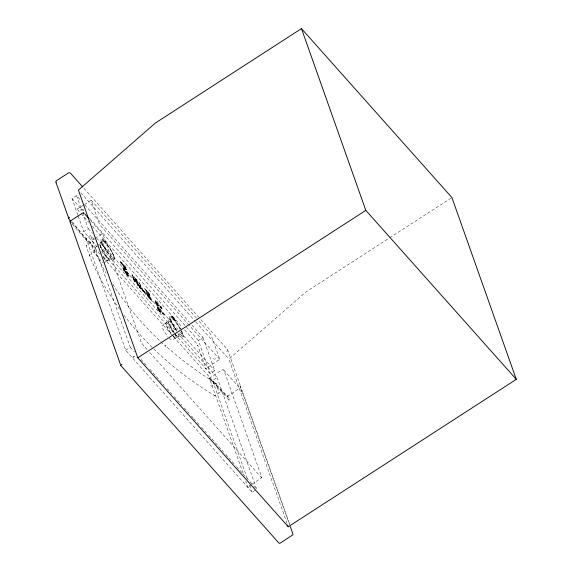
<?xml version="1.0" encoding="UTF-8"?>
<svg xmlns="http://www.w3.org/2000/svg" width="572" height="572" viewBox="0 0 572 572"><rect width="100%" height="100%" fill="white"/><g stroke="black" fill="none" stroke-linecap="round" stroke-linejoin="round"><path stroke-width="0.43" stroke-dasharray="2.86 2.15" d="M148.47 295.302C148.026 292.857 145.595 292.421 148.377 295.316M121.614 263.192L121.843 263.606M103.568 258.108L226.39 396.031L227.191 396.417L227.263 395.645M125.854 268.797C126.226 269.398 123.488 265.129 123.867 265.694M126.105 272.007C125.726 271.443 128.464 275.704 128.092 275.111M158.022 304.919C158.394 305.519 155.655 301.258 156.034 301.823M157.965 308.029L160.274 311.633L160.26 311.232M196.489 318.118L91.205 200.207L98.834 222.544L100.651 225.811L187.78 323.716M184.649 329.88L195.903 342.528L197.812 345.617L197.69 345.195L206.092 368.983L205.856 368.261L205.748 368.625L219.727 359.273L211.068 334.82L197.083 318.783M252.016 484.255L261.862 477.627L223.888 370.234L223.137 369.569L221.757 370.077L209.96 377.706L209.459 378.264L210.088 380.094M140.111 287.988L139.032 286.601L140.154 288.009M137.68 283.619L139.003 286.751L138.295 285.135M213.563 358.351L213.277 358.937M227.191 396.417L240.891 387.559L240.633 386.415L240.276 386.972L240.64 386.457L227.656 349.778L199.092 317.617M123.688 265.658C122.501 266.488 124.567 269.662 125.804 268.954A1.959 0.379 57.1 0 0 124.51 266.33A1.959 0.379 57.1 0 0 123.924 266.631A1.959 0.379 57.1 0 0 125.804 268.954M155.856 301.78C154.669 302.617 156.735 305.791 157.972 305.076A1.959 0.379 57.1 0 0 156.678 302.452A1.959 0.379 57.1 0 0 156.092 302.752A1.959 0.379 57.1 0 0 157.972 305.076M158.272 308.129C156.671 308.451 158.959 312.226 160.21 311.39A1.959 0.379 57.1 0 0 158.909 308.766A1.959 0.379 57.1 0 0 158.33 309.066A1.959 0.379 57.1 0 0 160.21 311.39M147.705 295.059L148.749 296.332L147.769 295.116M112.841 284.155C127.377 307.221 145.367 328.028 165.665 346.203L165.086 345.702L185.771 362.705L200.622 373.359L215.794 383.269L219.24 392.907L214.893 395.717C179.308 374.488 147.419 346.603 122.565 313.349M119.584 309.202C106.035 289.453 92.879 268.49 86.157 245.417L90.512 242.607C96.017 252.538 100.222 263.449 106.228 273.244M226.669 351.587L227.792 350.565M287.072 523.409L228.879 359.094L305.856 291.999L389.003 238.252M97.283 245.989C89.482 249.907 99.364 259.145 102.96 262.684M174.274 332.554A9.03 1.73 57.1 0 0 166.159 322.787C158.029 325.461 165.573 332.947 167.903 336.865M240.898 391.756L241.97 391.033L241.355 390.032M215.065 383.905L215.866 383.376L216.302 383.991L215.208 382.768L215.866 383.376M90.383 254.383L89.539 254.948L89.783 255.827M77.864 215.122L72.001 198.57L76.576 195.61L80.731 200.272M83.705 205.055L76.941 209.116L77.477 209.438L76.977 208.973L80.53 212.956M84.456 204.569L91.205 200.207M97.376 247.004L83.719 231.674L88.302 228.714L83.319 214.643M94.28 239.532L90.712 235.535L86.136 238.488L125.718 350.257L252.152 492.242L256.077 489.703M94.337 238.731L88.403 242.328L71.793 221.057M95.074 238.252L100.972 234.434L102.345 233.934L103.103 234.591L140.862 341.234L142.685 344.494L147.011 349.421M102.974 241.091L99.7 243.508C101.037 248.098 107.279 264.25 113.664 257.958A9.996 1.916 57.1 0 0 107.257 244.737A9.996 1.916 57.1 0 0 104.04 245.874A9.996 1.916 57.1 0 0 113.664 257.958M98.041 245.102L100.257 243.672M110.21 259.373A9.302 1.787 57.1 0 1 101.244 248.126A9.302 1.787 57.1 0 1 104.24 247.068A9.302 1.787 57.1 0 1 110.21 259.373L107.2 260.782L102.903 256.356M123.073 264.915L123.766 264.471M126.226 269.827A2.917 0.558 57.1 0 0 124.296 265.923A2.917 0.558 57.1 0 0 123.43 266.366A2.917 0.558 57.1 0 0 126.226 269.827L126.912 269.376A2.917 0.558 57.1 0 0 124.982 265.472A2.917 0.558 57.1 0 0 124.117 265.916A2.917 0.558 57.1 0 0 126.912 269.376M125.311 271.228L125.997 270.785M128.457 276.133A2.917 0.558 57.1 0 0 126.534 272.229A2.917 0.558 57.1 0 0 125.661 272.68A2.917 0.558 57.1 0 0 128.457 276.133L129.15 275.69A2.917 0.558 57.1 0 0 127.22 271.786A2.917 0.558 57.1 0 0 126.355 272.229A2.917 0.558 57.1 0 0 129.15 275.69M155.241 301.036L155.934 300.593M158.394 305.948A2.917 0.558 57.1 0 0 156.463 302.045A2.917 0.558 57.1 0 0 155.598 302.488A2.917 0.558 57.1 0 0 158.394 305.948L159.08 305.498A2.917 0.558 57.1 0 0 157.15 301.594A2.917 0.558 57.1 0 0 156.285 302.045A2.917 0.558 57.1 0 0 159.08 305.498M157.479 307.35L158.165 306.907M160.625 312.262A2.917 0.558 57.1 0 0 158.701 308.358A2.917 0.558 57.1 0 0 157.829 308.801A2.917 0.558 57.1 0 0 160.625 312.262L161.318 311.812A2.917 0.558 57.1 0 0 159.388 307.908A2.917 0.558 57.1 0 0 158.523 308.351A2.917 0.558 57.1 0 0 161.318 311.812M180.187 329.193A9.996 1.916 57.1 0 0 171.2 318.375L168.368 320.206L167.968 321.657L169.941 326.505L173.609 332.296M176.841 331.024A9.302 1.787 57.1 0 0 168.483 320.956L166.266 322.393L165.887 323.752L167.718 328.264L171.128 333.648A9.03 1.73 57.1 0 1 166.159 322.787M125.718 350.257L130.294 347.297L90.712 235.535M178.435 336.658L175.432 338.066L172.344 335.199M181.896 335.242C179.558 338.738 176.534 336.436 174.918 333.969M203.01 337.587L214.736 370.699L210.16 373.659L198.434 340.547L203.01 337.587L191.734 324.925M389.754 237.766L451.172 198.055M177.971 333.519L217.153 377.513L212.57 380.473L247.69 479.636M251.265 484.741L247.776 487.315L247.89 486.951L248.119 487.673L245.71 481.088M212.434 385.607L211.518 386.186L210.646 385.714M93.014 252.681L93.887 252.138L93.736 251.33L90.512 242.607L90.912 243.186M229 400.593L228.764 399.571L229.937 398.841M104.054 262.67L107.593 260.739M175.819 338.031L172 340.061L169.312 338.502M214.3 359.28L215.715 358.673M135.006 278.914C137.952 284.727 132.64 275.754 136.243 280.166M140.097 287.137L141.241 288.424L140.304 287.459M136.501 280.566L135.321 279.365M137.48 284.177L136.851 282.875L138.066 285.535M137.516 284.263C139.976 288.553 134.663 281.531 137.78 285.192M139.539 286.486L138.91 285.192L140.126 287.852L139.575 286.572M140.011 287.115L140.748 288.717M138.267 285.056L138.002 284.12M140.011 287.015L139.747 286.086M128.042 275.268A1.959 0.379 57.1 0 1 126.162 272.944A1.959 0.379 57.1 0 1 126.741 272.644A1.959 0.379 57.1 0 1 128.042 275.268C126.348 275.904 125.504 272.701 125.232 271.464M148.77 295.538L149.056 295.602A2.302 0.443 57.1 0 1 149.506 296.01L148.634 294.873L148.763 295.531M227.055 349.635L227.577 349.614M133.355 278.099L133.919 278.6L133.083 277.763M125.983 271.95L125.533 272.837M137.688 283.619L139.089 285.271L137.831 283.741M173.087 317.674L173.924 318.718M125.954 269.762L124.324 268.068L123.001 265.151M128.192 276.076L125.654 272.858M158.122 305.884L156.492 304.19L155.169 301.272M160.36 312.198L158.723 310.503L157.4 307.586M219.727 359.273L188.374 324.381M261.762 477.956L149.378 352.08M106.249 243.593C104.29 242.592 103.546 237.394 104.526 241.727A3.01 0.579 57.1 0 0 106.456 243.894L105.205 241.134L105.741 242.149M218.633 392.456L219.24 392.907M105.455 242.571L105.048 242.113M122.558 264.836C119.133 261.826 120.771 259.488 122.808 265.165C121.071 264.65 118.247 257.35 122.115 263.192M124.91 271.443L123.402 269.755L122.751 267.925M164.114 315.336C164.579 314.4 160.56 309.788 162.684 313.728M228.764 399.571L209.709 379.014M229.022 397.626L209.459 378.264L243.5 474.495M174.081 319.112L174.36 319.841L173.781 319.283M122.765 267.925L124.267 269.619L125.146 271.793L123.295 269.734L122.508 267.532L124.424 269.741M105.398 242.507L105.748 242.893L104.512 240.39L105.034 241.949M173.645 318.997L174.038 319.348L173.831 318.761M132.282 274.774L133.119 276.448L131.76 274.253L131.946 275.289L133.676 277.234L132.332 274.682M160.503 306.492L161.147 307.786L160.124 306.063L160.811 307.543M174.732 320.442C175.161 319.255 170.921 314.607 173.223 318.747M83.941 188.31L198.498 316.952M80.781 192.778L195.116 321.171M195.71 321.836L228.879 359.094M84.885 204.94L189.361 322.258M72.001 198.57L80.902 208.565M89.804 218.561L198.434 340.547M90.755 220.728L103.103 234.591M223.888 370.234L242.113 390.697L289.682 524.209M81.124 213.621L88.81 222.258M92.364 226.24L182.282 327.227M104.812 240.841L105.362 242.128M139.575 285.707L140.841 287.237L139.418 285.6L140.819 288.796L141.899 289.975L140.784 288.56M141.327 287.666L142.585 289.203L141.177 287.552L141.863 288.953L141.499 288.052M88.302 228.714L92.457 233.383M96.611 238.045L177.935 329.372M180.309 332.032L214.736 370.699M145.495 293.565L144.101 291.791L145.889 294.308L144.366 292.557L145.631 293.765M162.956 313.156L163.242 313.964L162.548 313.184M162.477 312.984L162.999 313.563M99.621 245.531L175.597 330.852M101.53 251.673L210.16 373.659M71.529 222.129L100.386 254.49M130.294 347.297L134.449 351.966M140.977 359.295L146.911 365.966M149.885 369.297L155.82 375.961M156.413 376.626L164.128 385.292M167.095 388.631L171.843 393.958M174.217 396.625L181.939 405.291M184.313 407.958L189.06 413.291M191.434 415.958L193.214 417.96M193.808 418.625L199.149 424.624M201.523 427.291L206.278 432.625M208.651 435.292L218.147 445.953M218.74 446.618L223.488 451.952M225.861 454.618L228.235 457.285M228.829 457.95L234.17 463.949M236.551 466.616L242.485 473.287M243.079 473.952L249.607 481.281M250.2 481.953L253.167 485.285M253.761 485.95L256.728 489.282L217.153 377.513M72.379 224.21L88.059 242.399M105.462 242.7L105.198 242.235M173.709 319.14L173.209 318.44L173.595 318.983M160.539 306.42L161.583 308.394L160.768 307.586M241.97 391.033L289.639 524.803M93.887 252.138L94.344 252.874M144.973 292.035L144.644 291.491L145.131 292.649L143.586 290.547L144.266 291.613L143.872 290.933M180.723 329.1L179.679 327.284A12.548 2.41 57.1 0 0 176.09 321.95L175.211 320.106L175.947 322.179A11.604 2.224 57.1 0 1 180.437 329.022M174.038 319.083L173.073 317.703M214.65 395.223L214.893 395.717M181.653 330.852L183.383 335.163L183.498 336.636L182.904 337.065L181.624 336.3L182.654 336.693L183.126 336.2L182.668 333.762A11.347 2.181 57.1 0 0 181.331 330.716M134.163 279.544L133.962 278.385L132.582 276.776L134.277 279.851L133.483 278.85M249.771 485.521L252.152 492.242M134.627 280.688L135.028 281.817M133.655 279.594L135.278 282.518L134.098 280.831M76.576 195.61L81.267 208.852M78.157 215.944L83.719 231.674M86.157 245.417L86.351 246.132M240.633 386.415L240.891 387.559M147.168 294.601A4.254 0.815 57.1 0 0 148.084 296.16A4.211 0.808 57.1 0 0 150.572 299.127A4.254 0.815 57.1 0 0 151.072 299.278A4.211 0.808 57.1 0 0 150.364 296.832A4.254 0.815 57.1 0 0 149.442 295.252A4.211 0.808 57.1 0 0 146.997 292.349M146.961 292.278A4.254 0.815 57.1 0 0 146.36 292.321A4.211 0.808 57.1 0 0 147.204 294.644M146.811 292.957A3.489 0.672 57.1 0 0 147.826 295.467A3.525 0.679 57.1 0 0 148.648 296.732A3.489 0.672 57.1 0 0 150.515 298.677A3.525 0.679 57.1 0 0 150.772 298.534A3.489 0.672 57.1 0 0 149.735 296.003A3.525 0.679 57.1 0 0 148.913 294.716A3.489 0.672 57.1 0 0 147.047 292.792A3.525 0.679 57.1 0 0 146.79 292.921M178.328 334.277A9.302 1.787 57.1 0 1 173.602 332.16A9.302 1.787 57.1 0 1 168.483 320.956M181.117 331.066A9.996 1.916 57.1 0 1 179.315 333.555M176.705 330.416A9.996 1.916 57.1 0 1 171.2 318.375M175.118 334.248A9.03 1.73 57.1 0 1 172.351 335.221M100.257 247.025A9.03 1.73 57.1 0 1 107.686 259.059A9.03 1.73 57.1 0 1 102.903 256.378M114.6 258.644L114.421 259.588L113.149 259.524L114.743 260.01L114.843 258.194L111.14 250.314A12.548 2.41 57.1 0 0 107.543 244.98L106.671 243.136L107.407 245.209A11.619 2.231 57.1 0 1 110.875 250.307L111.89 252.052A11.347 2.181 57.1 0 1 114.128 256.792L114.6 258.644M121.428 262.627L122.115 264.107L121.428 262.627M100.901 239.453L100.951 241.012L102.538 245.073L107.357 253.017L101.88 243.036A11.347 2.181 57.1 0 1 101.487 240.369A11.604 2.224 57.1 0 1 103.854 241.227L102.745 238.731L103.253 240.154A12.548 2.41 57.1 0 0 101.201 239.153L100.901 239.453M169.441 316.423L169.498 317.982L171.078 322.043L175.897 329.987L170.42 320.005A11.347 2.181 57.1 0 1 170.027 317.338A11.604 2.224 57.1 0 1 172.401 318.196L171.293 315.701L171.793 317.124A12.548 2.41 57.1 0 0 169.741 316.123L169.441 316.423M149.249 297.154C151.001 299.785 148.169 294.265 149.17 296.746A2.638 0.508 57.1 0 1 149.249 297.154M150.422 298.005L148.913 295.831L150.422 298.005M159.438 304.969C161.283 310.896 164.386 309.802 159.481 304.983M161.797 311.633C163.942 317.789 166.152 315.522 161.797 311.633M172.258 316.466C173.988 322.415 177.806 321.957 172.258 316.466M137.344 282.489L135.921 280.745L137.344 282.489M143.665 291.92L142.428 290.412L143.658 291.863M136.422 279.479L137.28 281.238L136.422 279.479M139.318 282.732L140.176 284.484L139.353 282.732M134.17 279.143L132.74 277.027L134.17 279.143M148.255 293.057L144.959 289.325L149.986 294.973L148.255 293.057M141.913 289.082L142.993 290.39L141.913 289.082M136.601 280.595L135.771 278.979L136.601 280.595M137.194 281.381L138.081 283.397L137.194 281.381M140.09 284.627L140.969 286.651L140.09 284.627M143.079 290.505L143.622 291.777L143.079 290.505M135.993 279.086L134.291 277.02L135.993 279.086M137.03 282.961L135.664 281.31L137.03 282.961M161.84 308.88C158.187 305.548 160.181 303.768 161.84 308.88M149.728 294.28L144.602 288.524L149.728 294.28M121.078 262.233L120.799 261.926L121.486 263.399L121.078 262.233M139.132 282.933L138.796 282.554L139.303 283.362L139.132 282.933M140.169 285.507L139.825 285.128L140.34 285.936L140.169 285.507M137.344 283.097L137.03 282.747L137.494 283.512L137.344 283.097M134.499 280.695L133.97 280.094L134.72 281.31L134.499 280.695M123.545 268.983L123.266 268.668L123.96 270.148L123.545 268.983M124.038 269.534L123.759 269.226L124.453 270.706L124.038 269.534M152.266 301.444L147.14 295.688L152.266 301.444"/><path stroke-width="0.86" d="M83.033 210.389L83.312 209.788M55.956 182.275L56.321 181.767M69.505 217.431L68.597 218.325L68.39 217.238M120.335 364.114L70.163 222.215L70.099 221.4L71.1 220.47L82.061 213.385L83.305 212.863L84.127 213.47M293.057 534.677L280.881 542.699L279.565 543.4L278.593 542.692L120.463 365.115M55.706 181.181L69.198 172.465M133.004 357.243L134.241 356.342M301.458 28.6L155.391 123.03L78.414 190.118L137.788 357.793L288.259 526.762L516.294 379.343L451.923 197.576L301.458 28.6L365.823 210.367L516.294 379.343M137.788 357.793L365.823 210.367M120.756 365.058L122.043 364.328M80.888 210.074L82.296 209.459M69.813 173.051L70.284 172.973L82.754 186.972M84.878 214.128L88.989 218.747M69.155 219.462L70.935 221.464M70.099 221.4L70.635 222.186M83.305 212.863L83.655 213.499M290.233 526.483L292.921 534.055M287.666 525.089L288.259 526.762M55.963 182.318L68.955 218.997"/></g></svg>
